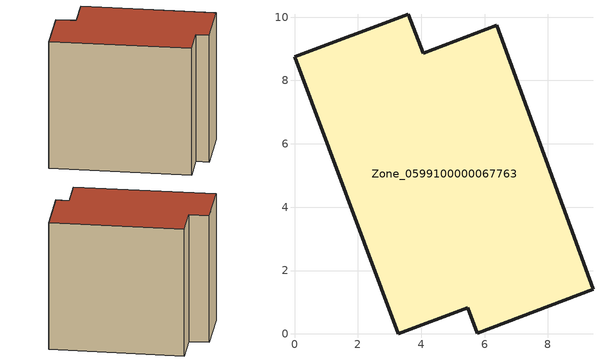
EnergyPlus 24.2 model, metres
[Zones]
Zone_0599100000067763
 floor ground (C_G): 6.39,9.74 9.42,1.41 5.76,0.02 5.46,0.83 3.27,0 0,8.75 3.59,10.1 4.06,8.86 z0
 wall outside (C_F): 3.59,10.1 0,8.75 3.27,0 5.46,0.83 5.76,0.02 9.42,1.41 6.39,9.74 4.06,8.86 3.59,10.1 z0:8.88
 roof outside (C_R): 6.39,9.74 4.06,8.86 3.59,10.1 0,8.75 3.27,0 5.46,0.83 5.76,0.02 9.42,1.41 z8.88
[BUILDING]
Pand.0599100000067763: North Axis=0; Terrain=City; Loads Convergence Tolerance Value=0.04; Temperature Convergence Tolerance Value=0.4; Solar Distribution=FullExterior; Maximum Number of Warmup Days=25; Minimum Number of Warmup Days=1
[Site:Location]
Rotterdam.The.Hague.AP_ZH_NLD Design_Conditions: Latitude=51.96; Longitude=4.45; Time Zone=1; Elevation=-4.5
[SITE:GROUNDTEMPERATURE:BUILDINGSURFACE]
18, 18, 18, 18, 18, 18, 18, 18, 18, 18, 18, 18
[MATERIAL] Thermal Absorptance=0.9; Solar Absorptance=0.7; Visible Absorptance=0.7
Name | Roughness | Thickness | Conductivity | Density | Specific Heat
G.TI.1975-1991 | MediumSmooth | 0.15 | 0.288461 | 540 | 1210
F.TI.1975-1991 | Rough | 0.3 | 0.230769 | 1920 | 840
R.TI.1975-1991 | MediumRough | 0.2 | 0.153846 | 1500 | 1000
[CONSTRUCTION]
C_G: G.TI.1975-1991
C_F: F.TI.1975-1991
C_R: R.TI.1975-1991
[ZONE]
Zone_0599100000067763: Type=1; Multiplier=1; Ceiling Height=Autocalculate; Volume=Autocalculate; Floor Area=autocalculate; Part of Total Floor Area=Yes
[ZONEINFILTRATION:DESIGNFLOWRATE]
Infil_Zone_0599100000067763: Zone or ZoneList or Space or SpaceList=Zone_0599100000067763; Schedule=AlwaysOn; Design Flow Rate Calculation Method=Flow/Area; Flow Rate per Floor Area=0.003; Constant Term Coefficient=1; Temperature Term Coefficient=0; Velocity Term Coefficient=0; Velocity Squared Term Coefficient=0
[HVACTEMPLATE:ZONE:IDEALLOADSAIRSYSTEM]
Zone_0599100000067763: Maximum Heating Supply Air Temperature=50; Minimum Cooling Supply Air Temperature=13; Maximum Heating Supply Air Humidity Ratio=0.0156; Minimum Cooling Supply Air Humidity Ratio=0.0077; Heating Limit=NoLimit; Cooling Limit=NoLimit; Dehumidification Control Type=ConstantSensibleHeatRatio; Cooling Sensible Heat Ratio=0.7; Dehumidification Setpoint=60; Humidification Control Type=None; Humidification Setpoint=30; Outdoor Air Method=None; Outdoor Air Flow Rate per Person=0.00944; Outdoor Air Flow Rate per Zone Floor Area=0; Outdoor Air Flow Rate per Zone=0; Demand Controlled Ventilation Type=None; Outdoor Air Economizer Type=NoEconomizer; Heat Recovery Type=None; Sensible Heat Recovery Effectiveness=0.7; Latent Heat Recovery Effectiveness=0.65
[ZONECONTROL:THERMOSTAT]
ThermostatControl_Zone_0599100000067763: Zone or ZoneList=Zone_0599100000067763; Control Type Schedule=DualSetpointControlType; Control 1=Thermostat_Zone_0599100000067763; Temperature Difference Between Cutout And Setpoint=0
[THERMOSTATSETPOINT:DUALSETPOINT]
Thermostat_Zone_0599100000067763: Heating Setpoint Temperature Schedule=HeatingSetpoint_Zone_0599100000067763; Cooling Setpoint Temperature Schedule=CoolingSetpoint_Zone_0599100000067763
[SCHEDULE:COMPACT]
HeatingSetpoint_Zone_0599100000067763: Through: 12/31, For: AllDays, Until: 24:00, 21
CoolingSetpoint_Zone_0599100000067763: Through: 12/31, For: AllDays, Until: 24:00, 24
DualSetpointControlType: Through: 12/31, For: AllDays, Until: 24:00, 4
AlwaysOn: Through: 12/31, For: AllDays, Until: 24:00, 1
